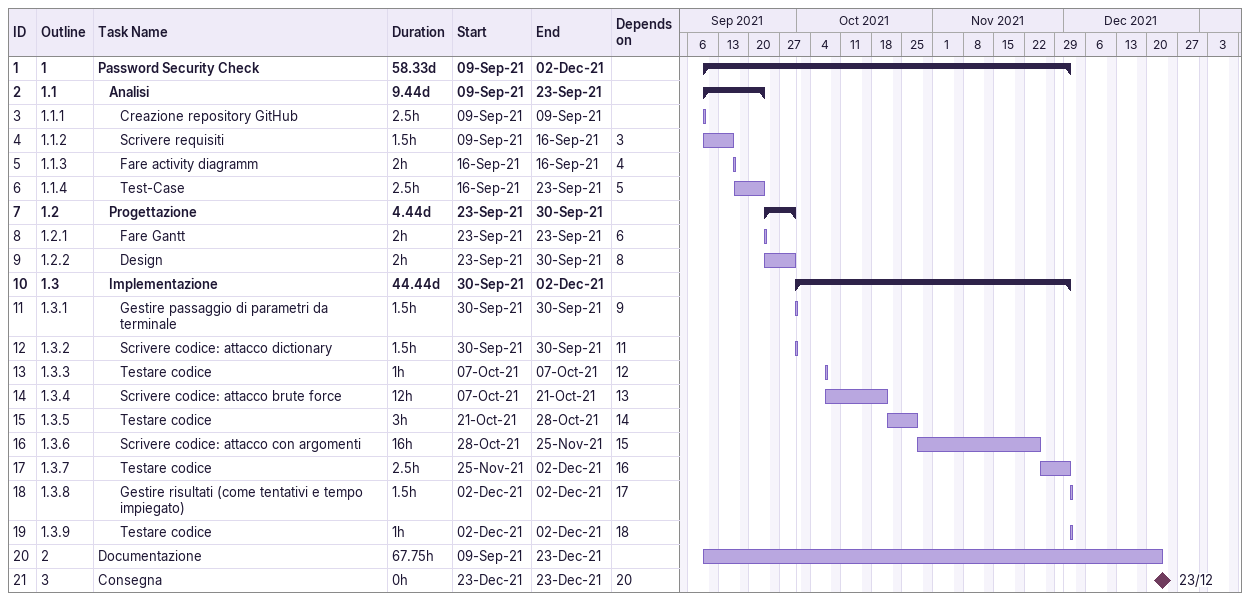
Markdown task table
| ID | WBS | Task | Duration | Start | Finish | Predecessors |
|---|---|---|---|---|---|---|
| 1 | 1 | **Password Security Check** | 58.33d | 2021-09-09 | 2021-12-02 |  |
| 2 | 1.1 | **Analisi** | 9.44d | 2021-09-09 | 2021-09-23 |  |
| 3 | 1.1.1 | Creazione repository GitHub | 2.5h | 2021-09-09 | 2021-09-09 |  |
| 4 | 1.1.2 | Scrivere requisiti | 1.5h | 2021-09-09 | 2021-09-16 | 3 |
| 5 | 1.1.3 | Fare activity diagramm | 2h | 2021-09-16 | 2021-09-16 | 4 |
| 6 | 1.1.4 | Test-Case | 2.5h | 2021-09-16 | 2021-09-23 | 5 |
| 7 | 1.2 | **Progettazione** | 4.44d | 2021-09-23 | 2021-09-30 |  |
| 8 | 1.2.1 | Fare Gantt | 2h | 2021-09-23 | 2021-09-23 | 6 |
| 9 | 1.2.2 | Design | 2h | 2021-09-23 | 2021-09-30 | 8 |
| 10 | 1.3 | **Implementazione** | 44.44d | 2021-09-30 | 2021-12-02 |  |
| 11 | 1.3.1 | Gestire passaggio di parametri da terminale | 1.5h | 2021-09-30 | 2021-09-30 | 9 |
| 12 | 1.3.2 | Scrivere codice: attacco dictionary | 1.5h | 2021-09-30 | 2021-09-30 | 11 |
| 13 | 1.3.3 | Testare codice | 1h | 2021-10-07 | 2021-10-07 | 12 |
| 14 | 1.3.4 | Scrivere codice: attacco brute force | 12h | 2021-10-07 | 2021-10-21 | 13 |
| 15 | 1.3.5 | Testare codice | 3h | 2021-10-21 | 2021-10-28 | 14 |
| 16 | 1.3.6 | Scrivere codice: attacco con argomenti | 16h | 2021-10-28 | 2021-11-25 | 15 |
| 17 | 1.3.7 | Testare codice | 2.5h | 2021-11-25 | 2021-12-02 | 16 |
| 18 | 1.3.8 | Gestire risultati (come tentativi e tempo impiegato) | 1.5h | 2021-12-02 | 2021-12-02 | 17 |
| 19 | 1.3.9 | Testare codice | 1h | 2021-12-02 | 2021-12-02 | 18 |
| 20 | 2 | Documentazione | 67.75h | 2021-09-09 | 2021-12-23 |  |
| 21 | 3 | Consegna | 0h | 2021-12-23 | 2021-12-23 | 20 |
